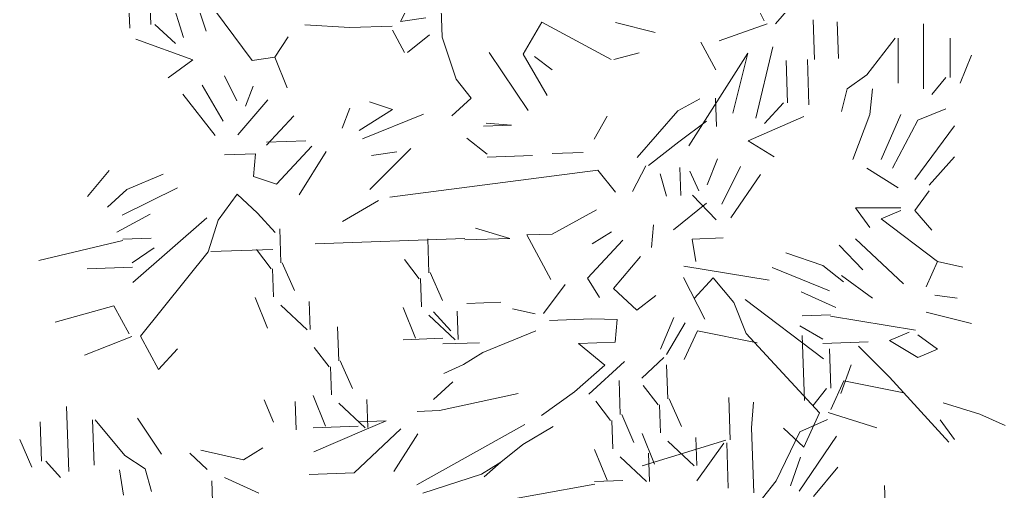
# Model space of a CAD drawing. Header units: inches. Extents: x 23 to 27.7, y 13.7 to 38.2.
# Drawn here: x 23.248 to 27.635, y 21.751 to 23.847 of the extents above; entities that cross this region are included whole.
import ezdxf

# ---------------------------------------------------------------- set-up
doc = ezdxf.new("R2010")
doc.units = ezdxf.units.IN
doc.header["$MEASUREMENT"] = 0
doc.layers.add('hatch_nero', color=160, linetype='Continuous', lineweight=9)
doc.layers.add('trees_back', color=114, linetype='Continuous', lineweight=9)

# ---------------------------------------------------------------- blocks, each defined once
blk = doc.blocks.new('kyparissi_back')
at = {"layer": 'trees_back', "color": 3, "linetype": 'Continuous'}
for p, q in [((1.7996, 10.5397), (1.4855, 10.1753)), ((-1.1487, 10.1139), (-1.2475, 10.4247)), ((-1.1487, 10.1139), (-1.2475, 10.4247)), ((-1.1487, 10.1139), (-1.2475, 10.4247)), ((-1.1337, 10.4036), (-0.8433, 10.0114)), ((-1.0491, 10.1425), (-1.1337, 10.4036)), ((-1.396, 10.3567), (-1.389, 10.1558)), ((-1.3019, 10.36), (-1.2953, 10.1716)), ((-1.3019, 10.36), (-1.2953, 10.1716)), ((1.3724, 10.3135), (1.4352, 10.1878)), ((-0.1242, 10.3005), (-0.1831, 10.1853)), ((-0.0027, 10.2419), (0.0016, 10.1163)), ((-0.1831, 10.1853), (-0.0705, 10.2018)), ((0.4457, 10.1821), (0.3626, 10.0409)), ((0.7532, 10.0168), (0.4457, 10.1821)), ((0.7726, 10.181), (0.9502, 10.1369)), ((1.6523, 10.1928), (1.6584, 10.017)), ((1.6523, 10.1928), (1.6584, 10.017)), ((1.6523, 10.1928), (1.6584, 10.017)), ((1.7595, 10.184), (1.7652, 10.0207)), ((1.7595, 10.184), (1.7652, 10.0207)), ((-1.2765, 10.1723), (-1.1855, 10.0874)), ((-0.61, 10.1704), (-0.4085, 10.1586)), ((-0.4085, 10.1586), (-0.2201, 10.1652)), ((-0.2194, 10.1463), (-0.1657, 10.0476)), ((1.4478, 10.1753), (1.2342, 10.0999)), ((1.4478, 10.1753), (1.2342, 10.0999)), ((1.4478, 10.1753), (1.2342, 10.0999)), ((1.4478, 10.1753), (1.2342, 10.0999)), ((1.4478, 10.1753), (1.2342, 10.0999)), ((2.1436, 9.8857), (2.1436, 10.1747)), ((-1.3622, 10.1064), (-1.1075, 10.0147)), ((-0.6836, 10.1175), (-0.7433, 10.0274)), ((-0.6836, 10.1175), (-0.7433, 10.0274)), ((-0.0553, 10.1269), (-0.1531, 10.0481)), ((0.0016, 10.1163), (0.0647, 9.9299)), ((1.1528, 10.0937), (1.22, 9.9703)), ((2.0179, 10.1119), (1.8923, 9.9486)), ((2.0179, 10.1119), (1.8923, 9.9486)), ((2.0179, 10.1119), (1.8923, 9.9486)), ((2.0179, 10.1119), (1.8923, 9.9486)), ((2.0179, 10.1119), (1.8923, 9.9486)), ((2.0305, 10.1119), (2.0305, 9.9109)), ((2.0305, 10.1119), (2.0305, 9.9109)), ((2.2629, 10.1119), (2.2629, 9.936)), ((0.3839, 9.7902), (0.2115, 10.0482)), ((0.3839, 9.7902), (0.2115, 10.0482)), ((0.8779, 10.0463), (0.7657, 10.0173)), ((1.3972, 9.7564), (1.4741, 10.0735)), ((1.3972, 9.7564), (1.4741, 10.0735)), ((1.3972, 9.7564), (1.4741, 10.0735)), ((-1.1075, 10.0147), (-1.2179, 9.9354)), ((-0.7433, 10.0274), (-0.8433, 10.0114)), ((-0.7433, 10.0274), (-0.6883, 9.8911)), ((0.3626, 10.0409), (0.4696, 9.8561)), ((0.4132, 10.0301), (0.4908, 9.97)), ((1.362, 10.0444), (1.0998, 9.6329)), ((1.2959, 9.778), (1.362, 10.0444)), ((1.5329, 10.0126), (1.5394, 9.8243)), ((1.5329, 10.0126), (1.5394, 9.8243)), ((1.627, 10.0159), (1.6341, 9.815)), ((2.3572, 10.0365), (2.3069, 9.9109)), ((-0.9667, 9.9442), (-0.9126, 9.8329)), ((-0.9667, 9.9442), (-0.9126, 9.8329)), ((0.0647, 9.9299), (0.1306, 9.8442)), ((1.8923, 9.9486), (1.8043, 9.8857)), ((2.2441, 9.936), (2.1813, 9.8606)), ((-1.0659, 9.903), (-0.9723, 9.7428)), ((-1.0659, 9.903), (-0.9723, 9.7428)), ((-1.0659, 9.903), (-0.9723, 9.7428)), ((-0.8394, 9.8984), (-0.874, 9.8091)), ((1.8043, 9.8857), (1.7792, 9.7852)), ((1.9174, 9.8857), (1.9048, 9.7727)), ((1.9174, 9.8857), (1.9048, 9.7727)), ((-1.1525, 9.8623), (-1.0078, 9.6787)), ((-1.1525, 9.8623), (-1.0078, 9.6787)), ((-0.7744, 9.8378), (-0.9073, 9.6823)), ((-0.7744, 9.8378), (-0.9073, 9.6823)), ((-0.7744, 9.8378), (-0.9073, 9.6823)), ((-0.2197, 9.7943), (-0.3215, 9.8284)), ((0.1306, 9.8442), (0.0453, 9.7658)), ((0.1306, 9.8442), (0.0453, 9.7658)), ((1.1491, 9.8421), (1.0504, 9.7883)), ((1.2181, 9.8445), (1.2225, 9.7189)), ((1.2181, 9.8445), (1.2225, 9.7189)), ((-0.4085, 9.8003), (-0.4431, 9.711)), ((-0.3673, 9.7011), (-0.2197, 9.7943)), ((1.0504, 9.7883), (0.869, 9.5808)), ((1.5206, 9.8236), (1.4358, 9.7326)), ((2.1184, 9.7475), (2.2441, 9.7978)), ((2.1184, 9.7475), (2.2441, 9.7978)), ((2.1184, 9.7475), (2.2441, 9.7978)), ((2.1184, 9.7475), (2.2441, 9.7978)), ((2.1184, 9.7475), (2.2441, 9.7978)), ((2.1184, 9.7475), (2.2441, 9.7978)), ((-0.6588, 9.7664), (-0.78, 9.6364)), ((-0.0807, 9.774), (-0.3535, 9.6639)), ((-0.0807, 9.774), (-0.3535, 9.6639)), ((0.7368, 9.7648), (0.6776, 9.6622)), ((0.7368, 9.7648), (0.6776, 9.6622)), ((1.1777, 9.7425), (1.0552, 9.6502)), ((1.1777, 9.7425), (1.0552, 9.6502)), ((1.1777, 9.7425), (1.0552, 9.6502)), ((1.1777, 9.7425), (1.0552, 9.6502)), ((1.6107, 9.7639), (1.3631, 9.6547)), ((1.9048, 9.7727), (1.8294, 9.5716)), ((2.0431, 9.7727), (1.9551, 9.5716)), ((2.0431, 9.7727), (1.9551, 9.5716)), ((2.1184, 9.7475), (2.0053, 9.5339)), ((0.1852, 9.7204), (0.3108, 9.7248)), ((0.1973, 9.7334), (0.3108, 9.7248)), ((2.2818, 9.7224), (2.1059, 9.4837)), ((2.2818, 9.7224), (2.1059, 9.4837)), ((2.2818, 9.7224), (2.1059, 9.4837)), ((2.2818, 9.7224), (2.1059, 9.4837)), ((2.2818, 9.7224), (2.1059, 9.4837)), ((2.2818, 9.7224), (2.1059, 9.4837)), ((-0.7804, 9.649), (-0.6046, 9.6551)), ((0.1116, 9.6675), (0.2021, 9.5953)), ((0.1116, 9.6675), (0.2021, 9.5953)), ((1.0552, 9.6502), (0.9205, 9.5449)), ((1.0552, 9.6502), (0.9205, 9.5449)), ((1.3631, 9.6547), (1.4787, 9.5833)), ((-0.5786, 9.6309), (-0.7362, 9.4619)), ((-0.5786, 9.6309), (-0.7362, 9.4619)), ((-0.5786, 9.6309), (-0.7362, 9.4619)), ((-0.515, 9.608), (-0.634, 9.4152)), ((-0.515, 9.608), (-0.634, 9.4152)), ((-0.515, 9.608), (-0.634, 9.4152)), ((-0.1382, 9.6211), (-0.3205, 9.4387)), ((-0.1382, 9.6211), (-0.3205, 9.4387)), ((-0.3132, 9.5898), (-0.2006, 9.6064)), ((-0.3132, 9.5898), (-0.2006, 9.6064)), ((-0.967, 9.5922), (-0.8289, 9.597)), ((-0.8289, 9.597), (-0.8379, 9.4961)), ((-0.8289, 9.597), (-0.8379, 9.4961)), ((0.2026, 9.5827), (0.4035, 9.5897)), ((0.4912, 9.5991), (0.6293, 9.6039)), ((1.2275, 9.5745), (1.1813, 9.4597)), ((1.2275, 9.5745), (1.1813, 9.4597)), ((2.2818, 9.5842), (2.1687, 9.4585)), ((-1.4801, 9.5239), (-1.5766, 9.4074)), ((0.6949, 9.5245), (-0.2312, 9.4041)), ((0.6949, 9.5245), (0.7738, 9.4266)), ((0.6949, 9.5245), (0.7738, 9.4266)), ((0.908, 9.5445), (0.8491, 9.4293)), ((1.0591, 9.5372), (1.0635, 9.4116)), ((1.0591, 9.5372), (1.0635, 9.4116)), ((1.0591, 9.5372), (1.0635, 9.4116)), ((1.1037, 9.5199), (1.1445, 9.4333)), ((1.3293, 9.5403), (1.2471, 9.374)), ((1.3293, 9.5403), (1.2471, 9.374)), ((1.3293, 9.5403), (1.2471, 9.374)), ((1.8923, 9.5339), (2.0305, 9.446)), ((1.8923, 9.5339), (2.0305, 9.446)), ((-1.2406, 9.5072), (-1.4017, 9.4387)), ((-1.2406, 9.5072), (-1.4017, 9.4387)), ((-1.2406, 9.5072), (-1.4017, 9.4387)), ((-1.2406, 9.5072), (-1.4017, 9.4387)), ((-0.8379, 9.4961), (-0.7362, 9.4619)), ((-0.8379, 9.4961), (-0.7362, 9.4619)), ((0.9721, 9.509), (1.0007, 9.4094)), ((1.4185, 9.5057), (1.287, 9.3125)), ((1.4185, 9.5057), (1.287, 9.3125)), ((-1.4017, 9.4387), (-1.487, 9.3603)), ((-1.4017, 9.4387), (-1.487, 9.3603)), ((-1.4017, 9.4387), (-1.487, 9.3603)), ((-1.4017, 9.4387), (-1.487, 9.3603)), ((-1.4229, 9.3248), (-1.1757, 9.4466)), ((-1.4229, 9.3248), (-1.1757, 9.4466)), ((-1.4229, 9.3248), (-1.1757, 9.4466)), ((-1.4229, 9.3248), (-1.1757, 9.4466)), ((2.1687, 9.4334), (2.1059, 9.3454)), ((2.1687, 9.4334), (2.1059, 9.3454)), ((-0.9946, 9.302), (-0.9106, 9.4181)), ((-0.9106, 9.4181), (-0.8197, 9.3333)), ((-0.281, 9.3898), (-0.4412, 9.2962)), ((-0.281, 9.3898), (-0.4412, 9.2962)), ((-0.281, 9.3898), (-0.4412, 9.2962)), ((1.1166, 9.4135), (1.221, 9.304)), ((0.6885, 9.3482), (0.4911, 9.2408)), ((1.1778, 9.3779), (1.0311, 9.2596)), ((1.1778, 9.3779), (1.0311, 9.2596)), ((1.1778, 9.3779), (1.0311, 9.2596)), ((1.1778, 9.3779), (1.0311, 9.2596)), ((1.842, 9.358), (2.0431, 9.358)), ((1.842, 9.358), (2.0431, 9.358)), ((1.842, 9.358), (1.9048, 9.2701)), ((1.842, 9.358), (1.9048, 9.2701)), ((2.0431, 9.3454), (1.9551, 9.3078)), ((2.1059, 9.3454), (2.1813, 9.2575)), ((2.1059, 9.3454), (2.1813, 9.2575)), ((2.1059, 9.3454), (2.1813, 9.2575)), ((2.1059, 9.3454), (2.1813, 9.2575)), ((2.1059, 9.3454), (2.1813, 9.2575)), ((2.1059, 9.3454), (2.1813, 9.2575)), ((-1.2973, 9.3292), (-1.4454, 9.2486)), ((-1.2973, 9.3292), (-1.4454, 9.2486)), ((-1.2973, 9.3292), (-1.4454, 9.2486)), ((-1.0453, 9.3128), (-1.3747, 9.0247)), ((-0.9946, 9.302), (-1.04, 9.1621)), ((-0.9946, 9.302), (-1.04, 9.1621)), ((-0.8197, 9.3333), (-0.7413, 9.248)), ((1.9551, 9.3078), (2.2064, 9.1193)), ((-0.716, 9.1133), (-0.7212, 9.264)), ((-0.716, 9.1133), (-0.7212, 9.264)), ((-0.716, 9.1133), (-0.7212, 9.264)), ((-0.716, 9.1133), (-0.7212, 9.264)), ((-0.716, 9.1133), (-0.7212, 9.264)), ((-0.716, 9.1133), (-0.7212, 9.264)), ((0.1507, 9.2666), (0.3032, 9.2216)), ((0.9423, 9.2817), (0.9332, 9.1808)), ((-1.4189, 9.2118), (-1.793, 9.1233)), ((-1.2936, 9.2224), (-1.4191, 9.2181)), ((-0.5635, 9.1976), (0.1021, 9.2209)), ((-0.0574, 9.0689), (-0.0626, 9.2196)), ((-0.0574, 9.0689), (-0.0626, 9.2196)), ((-0.0574, 9.0689), (-0.0626, 9.2196)), ((-0.0574, 9.0689), (-0.0626, 9.2196)), ((-0.0574, 9.0689), (-0.0626, 9.2196)), ((-0.0574, 9.0689), (-0.0626, 9.2196)), ((0.1023, 9.2146), (0.3032, 9.2216)), ((0.1023, 9.2146), (0.3032, 9.2216)), ((0.1023, 9.2146), (0.3032, 9.2216)), ((0.1023, 9.2146), (0.3032, 9.2216)), ((0.1023, 9.2146), (0.3032, 9.2216)), ((0.4911, 9.2408), (0.3781, 9.2368)), ((0.3781, 9.2368), (0.4856, 9.0394)), ((0.8064, 9.214), (0.6488, 9.0451)), ((0.7548, 9.25), (0.6687, 9.1967)), ((0.7548, 9.25), (0.6687, 9.1967)), ((0.7548, 9.25), (0.6687, 9.1967)), ((1.2524, 9.2233), (1.1142, 9.2185)), ((1.1142, 9.2185), (1.1303, 9.1185)), ((1.1142, 9.2185), (1.1303, 9.1185)), ((1.842, 9.2198), (2.0556, 9.0188)), ((-1.2795, 9.1789), (-1.3778, 9.1126)), ((-0.7512, 9.1722), (-1.0275, 9.1626)), ((-0.7512, 9.1722), (-1.0275, 9.1626)), ((-0.759, 9.0867), (-0.8249, 9.1724)), ((-0.759, 9.0867), (-0.8249, 9.1724)), ((1.769, 9.1911), (1.8734, 9.0816)), ((-1.04, 9.1621), (-1.3412, 8.787)), ((-0.1004, 9.0423), (-0.1663, 9.128)), ((-0.1004, 9.0423), (-0.1663, 9.128)), ((0.8843, 9.1413), (0.7636, 8.9988)), ((1.5313, 9.1576), (1.6967, 9.1005)), ((1.5313, 9.1576), (1.6967, 9.1005)), ((1.5313, 9.1576), (1.6967, 9.1005)), ((1.5313, 9.1576), (1.6967, 9.1005)), ((-1.3771, 9.0938), (-1.578, 9.0868)), ((-1.3771, 9.0938), (-1.578, 9.0868)), ((-1.3771, 9.0938), (-1.578, 9.0868)), ((-0.7528, 9.0869), (-0.7484, 8.9613)), ((-0.7528, 9.0869), (-0.7484, 8.9613)), ((-0.7528, 9.0869), (-0.7484, 8.9613)), ((-0.7528, 9.0869), (-0.7484, 8.9613)), ((-0.7528, 9.0869), (-0.7484, 8.9613)), ((-0.7528, 9.0869), (-0.7484, 8.9613)), ((-0.7528, 9.0869), (-0.7484, 8.9613)), ((-0.7528, 9.0869), (-0.7484, 8.9613)), ((-0.7528, 9.0869), (-0.7484, 8.9613)), ((-0.7097, 9.1135), (-0.6551, 8.9897)), ((-0.7097, 9.1135), (-0.6551, 8.9897)), ((1.0773, 9.0978), (1.4567, 9.0356)), ((1.7258, 8.9884), (1.4707, 9.0927)), ((1.7258, 8.9884), (1.4707, 9.0927)), ((1.7258, 8.9884), (1.4707, 9.0927)), ((1.7258, 8.9884), (1.4707, 9.0927)), ((1.6967, 9.1005), (1.7873, 9.0283)), ((1.6967, 9.1005), (1.7873, 9.0283)), ((1.6967, 9.1005), (1.7873, 9.0283)), ((1.6967, 9.1005), (1.7873, 9.0283)), ((2.2064, 9.1193), (2.1561, 9.0062)), ((2.2064, 9.1193), (2.3195, 9.0941)), ((2.2064, 9.1193), (2.3195, 9.0941)), ((-0.0942, 9.0425), (-0.0898, 8.9169)), ((-0.0942, 9.0425), (-0.0898, 8.9169)), ((-0.0942, 9.0425), (-0.0898, 8.9169)), ((-0.0942, 9.0425), (-0.0898, 8.9169)), ((-0.0942, 9.0425), (-0.0898, 8.9169)), ((-0.0942, 9.0425), (-0.0898, 8.9169)), ((-0.0942, 9.0425), (-0.0898, 8.9169)), ((-0.0942, 9.0425), (-0.0898, 8.9169)), ((-0.0942, 9.0425), (-0.0898, 8.9169)), ((-0.0511, 9.0692), (0.0035, 8.9453)), ((-0.0511, 9.0692), (0.0035, 8.9453)), ((0.6488, 9.0451), (0.7021, 8.9589)), ((1.0762, 9.0474), (1.1707, 8.8622)), ((1.2083, 9.0458), (1.1234, 8.9548)), ((1.3002, 8.9358), (1.2083, 9.0458)), ((1.9174, 8.9559), (1.7792, 9.0564)), ((0.5492, 9.0165), (0.4532, 8.8874)), ((0.7636, 8.9988), (0.8676, 8.9019)), ((0.7636, 8.9988), (0.8676, 8.9019)), ((0.7636, 8.9988), (0.8676, 8.9019)), ((0.7636, 8.9988), (0.8676, 8.9019)), ((0.7636, 8.9988), (0.8676, 8.9019)), ((0.7636, 8.9988), (0.8676, 8.9019)), ((0.7636, 8.9988), (0.8676, 8.9019)), ((0.7636, 8.9988), (0.8676, 8.9019)), ((-0.83, 8.9584), (-0.7749, 8.8221)), ((-0.83, 8.9584), (-0.7749, 8.8221)), ((-0.83, 8.9584), (-0.7749, 8.8221)), ((0.8676, 8.9019), (0.9533, 8.9677)), ((0.8676, 8.9019), (0.9533, 8.9677)), ((0.8676, 8.9019), (0.9533, 8.9677)), ((0.8676, 8.9019), (0.9533, 8.9677)), ((0.8676, 8.9019), (0.9533, 8.9677)), ((0.8676, 8.9019), (0.9533, 8.9677)), ((0.8676, 8.9019), (0.9533, 8.9677)), ((0.8676, 8.9019), (0.9533, 8.9677)), ((1.3499, 8.9501), (1.6986, 8.6857)), ((1.6002, 8.984), (1.7535, 8.9139)), ((1.6002, 8.984), (1.7535, 8.9139)), ((1.6002, 8.984), (1.7535, 8.9139)), ((2.1938, 8.9685), (2.2943, 8.9559)), ((2.1938, 8.9685), (2.2943, 8.9559)), ((-1.7206, 8.8492), (-1.4591, 8.9212)), ((-1.4591, 8.9212), (-1.3919, 8.7978)), ((-0.7157, 8.9247), (-0.5987, 8.8157)), ((-0.7157, 8.9247), (-0.5987, 8.8157)), ((-0.5905, 8.9417), (-0.5861, 8.8161)), ((-0.5905, 8.9417), (-0.5861, 8.8161)), ((-0.1714, 8.9141), (-0.1164, 8.7777)), ((-0.1714, 8.9141), (-0.1164, 8.7777)), ((-0.1714, 8.9141), (-0.1164, 8.7777)), ((0.1121, 8.9321), (0.2628, 8.9373)), ((0.3142, 8.9077), (0.4155, 8.8861)), ((0.3142, 8.9077), (0.4155, 8.8861)), ((1.3002, 8.9358), (1.3552, 8.7994)), ((1.3002, 8.9358), (1.3552, 8.7994)), ((-0.0571, 8.8804), (0.0599, 8.7713)), ((-0.0571, 8.8804), (0.0599, 8.7713)), ((-0.0375, 8.8954), (0.0409, 8.8101)), ((0.0681, 8.8973), (0.0725, 8.7717)), ((0.0681, 8.8973), (0.0725, 8.7717)), ((0.4794, 8.8569), (0.6677, 8.8634)), ((0.6677, 8.8634), (0.781, 8.8611)), ((0.781, 8.8611), (0.7719, 8.7602)), ((1.0321, 8.8699), (0.9742, 8.7296)), ((1.0321, 8.8699), (0.9742, 8.7296)), ((1.6039, 8.8773), (1.7295, 8.8817)), ((1.7297, 8.8754), (2.1091, 8.8132)), ((2.1561, 8.8931), (2.3572, 8.8428)), ((2.1561, 8.8931), (2.3572, 8.8428)), ((-0.4586, 8.6777), (-0.4639, 8.8284)), ((-0.4586, 8.6777), (-0.4639, 8.8284)), ((-0.4586, 8.6777), (-0.4639, 8.8284)), ((-0.4586, 8.6777), (-0.4639, 8.8284)), ((-0.4586, 8.6777), (-0.4639, 8.8284)), ((-0.4586, 8.6777), (-0.4639, 8.8284)), ((1.0002, 8.7053), (1.0832, 8.8465)), ((1.0002, 8.7053), (1.0832, 8.8465)), ((1.5929, 8.8329), (1.6956, 8.7736)), ((-1.3789, 8.7857), (-1.5898, 8.7029)), ((-1.3789, 8.7857), (-1.5898, 8.7029)), ((-1.3789, 8.7857), (-1.5898, 8.7029)), ((-1.3789, 8.7857), (-1.5898, 8.7029)), ((-1.3789, 8.7857), (-1.5898, 8.7029)), ((-1.3412, 8.787), (-1.2606, 8.6389)), ((0.0044, 8.7774), (-0.1714, 8.7713)), ((0.4181, 8.8107), (0.1826, 8.7145)), ((1.1377, 8.8108), (1.0793, 8.683)), ((1.4036, 8.7572), (1.1377, 8.8108)), ((1.3552, 8.7994), (1.6818, 8.4462)), ((1.6137, 8.501), (1.6036, 8.7899)), ((2.0807, 8.8051), (1.9928, 8.7674)), ((2.0807, 8.8051), (1.9928, 8.7674)), ((2.0807, 8.8051), (1.9928, 8.7674)), ((2.0807, 8.8051), (1.9928, 8.7674)), ((2.2064, 8.7298), (2.1184, 8.7926)), ((2.2064, 8.7298), (2.1184, 8.7926)), ((2.2064, 8.7298), (2.1184, 8.7926)), ((2.2064, 8.7298), (2.1184, 8.7926)), ((-1.2606, 8.6389), (-1.1758, 8.7299)), ((-1.2606, 8.6389), (-1.1758, 8.7299)), ((-1.2606, 8.6389), (-1.1758, 8.7299)), ((-0.5017, 8.6511), (-0.5675, 8.7368)), ((-0.5017, 8.6511), (-0.5675, 8.7368)), ((0.0052, 8.7523), (0.1685, 8.758)), ((0.0052, 8.7523), (0.1685, 8.758)), ((0.7719, 8.7602), (0.6087, 8.7545)), ((0.6087, 8.7545), (0.7252, 8.658)), ((1.6962, 8.7548), (1.8971, 8.7618)), ((1.6962, 8.7548), (1.8971, 8.7618)), ((1.6962, 8.7548), (1.8971, 8.7618)), ((1.7251, 8.7312), (1.7312, 8.5554)), ((1.8546, 8.7423), (1.9928, 8.6041)), ((1.8546, 8.7423), (1.9928, 8.6041)), ((1.9928, 8.7674), (2.1184, 8.6921)), ((1.9928, 8.7674), (2.1184, 8.6921)), ((1.9928, 8.7674), (2.1184, 8.6921)), ((1.9928, 8.7674), (2.1184, 8.6921)), ((2.1184, 8.6921), (2.2064, 8.7298)), ((2.1184, 8.6921), (2.2064, 8.7298)), ((2.1184, 8.6921), (2.2064, 8.7298)), ((2.1184, 8.6921), (2.2064, 8.7298)), ((0.1826, 8.7145), (0.0965, 8.6612)), ((0.988, 8.6923), (0.8906, 8.6009)), ((0.988, 8.6923), (0.8906, 8.6009)), ((0.988, 8.6923), (0.8906, 8.6009)), ((0.988, 8.6923), (0.8906, 8.6009)), ((-0.4954, 8.6513), (-0.491, 8.5257)), ((-0.4954, 8.6513), (-0.491, 8.5257)), ((-0.4954, 8.6513), (-0.491, 8.5257)), ((-0.4954, 8.6513), (-0.491, 8.5257)), ((-0.4954, 8.6513), (-0.491, 8.5257)), ((-0.4954, 8.6513), (-0.491, 8.5257)), ((-0.4954, 8.6513), (-0.491, 8.5257)), ((-0.4954, 8.6513), (-0.491, 8.5257)), ((-0.4954, 8.6513), (-0.491, 8.5257)), ((-0.4524, 8.678), (-0.3977, 8.5541)), ((-0.4524, 8.678), (-0.3977, 8.5541)), ((0.0965, 8.6612), (0.0099, 8.6205)), ((0.7252, 8.658), (0.591, 8.5402)), ((0.8127, 8.6736), (0.6542, 8.5298)), ((0.8127, 8.6736), (0.6542, 8.5298)), ((1.0057, 8.5089), (1.0005, 8.6595)), ((1.0057, 8.5089), (1.0005, 8.6595)), ((1.0057, 8.5089), (1.0005, 8.6595)), ((1.0057, 8.5089), (1.0005, 8.6595)), ((1.0057, 8.5089), (1.0005, 8.6595)), ((1.0057, 8.5089), (1.0005, 8.6595)), ((1.8219, 8.6592), (1.7761, 8.5319)), ((1.9928, 8.6041), (2.2566, 8.3151)), ((1.9928, 8.6041), (2.2566, 8.3151)), ((0.0488, 8.5841), (-0.0364, 8.5057)), ((0.7944, 8.4386), (0.7892, 8.5893)), ((0.7944, 8.4386), (0.7892, 8.5893)), ((0.7944, 8.4386), (0.7892, 8.5893)), ((0.7944, 8.4386), (0.7892, 8.5893)), ((0.7944, 8.4386), (0.7892, 8.5893)), ((0.7944, 8.4386), (0.7892, 8.5893)), ((0.9627, 8.4822), (0.8968, 8.5679)), ((0.9627, 8.4822), (0.8968, 8.5679)), ((1.7124, 8.5548), (1.6522, 8.4772)), ((1.7901, 8.5883), (1.7317, 8.4605)), ((2.056, 8.5347), (1.7901, 8.5883)), ((-0.5727, 8.5229), (-0.5176, 8.3865)), ((-0.5727, 8.5229), (-0.5176, 8.3865)), ((-0.5727, 8.5229), (-0.5176, 8.3865)), ((-0.0095, 8.4563), (0.3399, 8.5314)), ((-0.0095, 8.4563), (0.3399, 8.5314)), ((-0.0095, 8.4563), (0.3399, 8.5314)), ((-0.0095, 8.4563), (0.3399, 8.5314)), ((-0.0095, 8.4563), (0.3399, 8.5314)), ((-0.0095, 8.4563), (0.3399, 8.5314)), ((-0.0095, 8.4563), (0.3399, 8.5314)), ((0.591, 8.5402), (0.4438, 8.4344)), ((0.591, 8.5402), (0.4438, 8.4344)), ((0.591, 8.5402), (0.4438, 8.4344)), ((1.2771, 8.5138), (1.2837, 8.3255)), ((1.2771, 8.5138), (1.2837, 8.3255)), ((1.2771, 8.5138), (1.2837, 8.3255)), ((1.2771, 8.5138), (1.2837, 8.3255)), ((-1.6597, 8.185), (-1.6698, 8.4738)), ((-0.7495, 8.4053), (-0.7907, 8.5045)), ((-0.6522, 8.4968), (-0.6478, 8.3712)), ((-0.4583, 8.4892), (-0.3414, 8.3801)), ((-0.4583, 8.4892), (-0.3414, 8.3801)), ((-0.3332, 8.5061), (-0.3288, 8.3805)), ((-0.3332, 8.5061), (-0.3288, 8.3805)), ((0.7514, 8.412), (0.6855, 8.4977)), ((0.7514, 8.412), (0.6855, 8.4977)), ((0.9689, 8.4824), (0.9733, 8.3568)), ((0.9689, 8.4824), (0.9733, 8.3568)), ((0.9689, 8.4824), (0.9733, 8.3568)), ((0.9689, 8.4824), (0.9733, 8.3568)), ((0.9689, 8.4824), (0.9733, 8.3568)), ((0.9689, 8.4824), (0.9733, 8.3568)), ((0.9689, 8.4824), (0.9733, 8.3568)), ((0.9689, 8.4824), (0.9733, 8.3568)), ((0.9689, 8.4824), (0.9733, 8.3568)), ((1.012, 8.5091), (1.0666, 8.3853)), ((1.012, 8.5091), (1.0666, 8.3853)), ((1.3877, 8.4931), (1.379, 8.3797)), ((1.3877, 8.4931), (1.379, 8.3797)), ((2.3948, 8.4408), (2.2315, 8.491)), ((-1.2475, 8.2622), (-1.3536, 8.422)), ((-0.11, 8.4528), (-0.0095, 8.4563)), ((0.8007, 8.4388), (0.8553, 8.315)), ((0.8007, 8.4388), (0.8553, 8.315)), ((1.6818, 8.4462), (1.6118, 8.2929)), ((1.7195, 8.4476), (1.9356, 8.3797)), ((1.7195, 8.4476), (1.9356, 8.3797)), ((1.7195, 8.4476), (1.9356, 8.3797)), ((1.7195, 8.4476), (1.9356, 8.3797)), ((1.7195, 8.4476), (1.9356, 8.3797)), ((2.3948, 8.4408), (2.5079, 8.3905)), ((-1.7869, 8.4068), (-1.7807, 8.231)), ((-1.5545, 8.415), (-1.5475, 8.214)), ((-1.5545, 8.415), (-1.5475, 8.214)), ((-1.542, 8.4154), (-1.4107, 8.2565)), ((-1.542, 8.4154), (-1.4107, 8.2565)), ((-1.542, 8.4154), (-1.4107, 8.2565)), ((-1.542, 8.4154), (-1.4107, 8.2565)), ((-1.542, 8.4154), (-1.4107, 8.2565)), ((-0.3718, 8.3871), (-0.5727, 8.3801)), ((-0.3724, 8.4059), (-0.2468, 8.4103)), ((-0.2468, 8.4103), (-0.346, 8.3691)), ((0.3698, 8.3941), (-0.1112, 8.1259)), ((0.4958, 8.386), (0.3603, 8.3058)), ((0.7576, 8.4122), (0.762, 8.2866)), ((0.7576, 8.4122), (0.762, 8.2866)), ((0.7576, 8.4122), (0.762, 8.2866)), ((0.7576, 8.4122), (0.762, 8.2866)), ((0.7576, 8.4122), (0.762, 8.2866)), ((0.7576, 8.4122), (0.762, 8.2866)), ((0.7576, 8.4122), (0.762, 8.2866)), ((0.7576, 8.4122), (0.762, 8.2866)), ((0.7576, 8.4122), (0.762, 8.2866)), ((1.3891, 8.0903), (1.379, 8.3791)), ((1.5934, 8.362), (1.7172, 8.4166)), ((1.5934, 8.362), (1.7172, 8.4166)), ((1.5934, 8.362), (1.7172, 8.4166)), ((1.5934, 8.362), (1.7172, 8.4166)), ((1.5934, 8.362), (1.7172, 8.4166)), ((1.5934, 8.362), (1.7172, 8.4166)), ((2.2189, 8.4156), (2.2818, 8.3277)), ((-0.346, 8.3691), (-0.5689, 8.2733)), ((-0.1827, 8.3748), (-0.3896, 8.179)), ((-0.1827, 8.3748), (-0.3896, 8.179)), ((-0.1827, 8.3748), (-0.3896, 8.179)), ((-0.1065, 8.3524), (-0.2138, 8.1852)), ((0.8917, 8.354), (0.9467, 8.2176)), ((0.8917, 8.354), (0.9467, 8.2176)), ((0.8917, 8.354), (0.9467, 8.2176)), ((1.1312, 8.3372), (1.1355, 8.2116)), ((1.1312, 8.3372), (1.1355, 8.2116)), ((1.5934, 8.362), (1.4878, 8.1446)), ((1.6118, 8.2929), (1.5208, 8.3778)), ((1.6118, 8.2929), (1.5208, 8.3778)), ((1.6118, 8.2929), (1.5208, 8.3778)), ((1.7575, 8.3426), (1.5901, 8.0979)), ((1.7575, 8.3426), (1.5901, 8.0979)), ((1.7575, 8.3426), (1.5901, 8.0979)), ((1.7575, 8.3426), (1.5901, 8.0979)), ((1.7575, 8.3426), (1.5901, 8.0979)), ((1.7575, 8.3426), (1.5901, 8.0979)), ((-1.8784, 8.3282), (-1.8238, 8.2044)), ((-0.7958, 8.2906), (-0.882, 8.2373)), ((0.3603, 8.3058), (0.2625, 8.2269)), ((0.3603, 8.3058), (0.2625, 8.2269)), ((1.2649, 8.3248), (0.8917, 8.2112)), ((1.006, 8.3203), (1.123, 8.2112)), ((1.006, 8.3203), (1.123, 8.2112)), ((1.2557, 8.312), (1.1358, 8.1443)), ((1.2557, 8.312), (1.1358, 8.1443)), ((1.2557, 8.312), (1.1358, 8.1443)), ((1.2557, 8.312), (1.1358, 8.1443)), ((1.2557, 8.312), (1.1358, 8.1443)), ((1.2682, 8.3124), (1.2752, 8.1115)), ((1.2682, 8.3124), (1.2752, 8.1115)), ((-1.4107, 8.2565), (-1.3206, 8.1968)), ((-1.1219, 8.2666), (-1.0439, 8.1939)), ((-1.1219, 8.2666), (-1.0439, 8.1939)), ((-1.1219, 8.2666), (-1.0439, 8.1939)), ((-1.1219, 8.2666), (-1.0439, 8.1939)), ((-0.882, 8.2373), (-1.0721, 8.2809)), ((0.6804, 8.2838), (0.7354, 8.1474)), ((0.6804, 8.2838), (0.7354, 8.1474)), ((0.6804, 8.2838), (0.7354, 8.1474)), ((0.7947, 8.25), (0.9117, 8.141)), ((0.7947, 8.25), (0.9117, 8.141)), ((0.9199, 8.267), (0.9242, 8.1414)), ((0.9199, 8.267), (0.9242, 8.1414)), ((1.5973, 8.2485), (1.5515, 8.1211)), ((-1.7619, 8.2317), (-1.6965, 8.1585)), ((0.2625, 8.2269), (0.1763, 8.1737)), ((0.2625, 8.2269), (0.1763, 8.1737)), ((0.2625, 8.2269), (0.1893, 8.1615)), ((0.2625, 8.2269), (0.1893, 8.1615)), ((0.2625, 8.2269), (0.1893, 8.1615)), ((0.2625, 8.2269), (0.1893, 8.1615)), ((0.2625, 8.2269), (0.1893, 8.1615)), ((1.7623, 8.2045), (1.6537, 8.075)), ((-1.4337, 8.1929), (-1.4171, 8.0803)), ((-1.4337, 8.1929), (-1.4171, 8.0803)), ((-1.3206, 8.1968), (-1.292, 8.0972)), ((-0.9673, 8.1589), (-0.814, 8.0888)), ((-0.9673, 8.1589), (-0.814, 8.0888)), ((-0.3896, 8.179), (-0.5906, 8.172)), ((-0.3896, 8.179), (-0.5906, 8.172)), ((-0.3896, 8.179), (-0.5906, 8.172)), ((0.1763, 8.1737), (-0.0847, 8.0891)), ((-1.0233, 8.1443), (-1.0185, 8.0062)), ((0.6808, 8.1284), (0.156, 8.0346)), ((0.806, 8.1453), (0.6804, 8.141)), ((0.806, 8.1453), (0.6804, 8.141)), ((0.806, 8.1453), (0.6804, 8.141)), ((0.806, 8.1453), (0.6804, 8.141)), ((0.806, 8.1453), (0.6804, 8.141)), ((0.806, 8.1453), (0.6804, 8.141)), ((1.4878, 8.1441), (1.4277, 8.0665)), ((1.9809, 7.8346), (1.9709, 8.1234))]:
    blk.add_line(p, q, dxfattribs=at)

msp = doc.modelspace()

# ---------------------------------------------------------------- block references
at = {"layer": 'hatch_nero'}
msp.add_blockref('kyparissi_back', (25.1266, 13.6539), dxfattribs=at)

doc.saveas('drawing.dxf')
